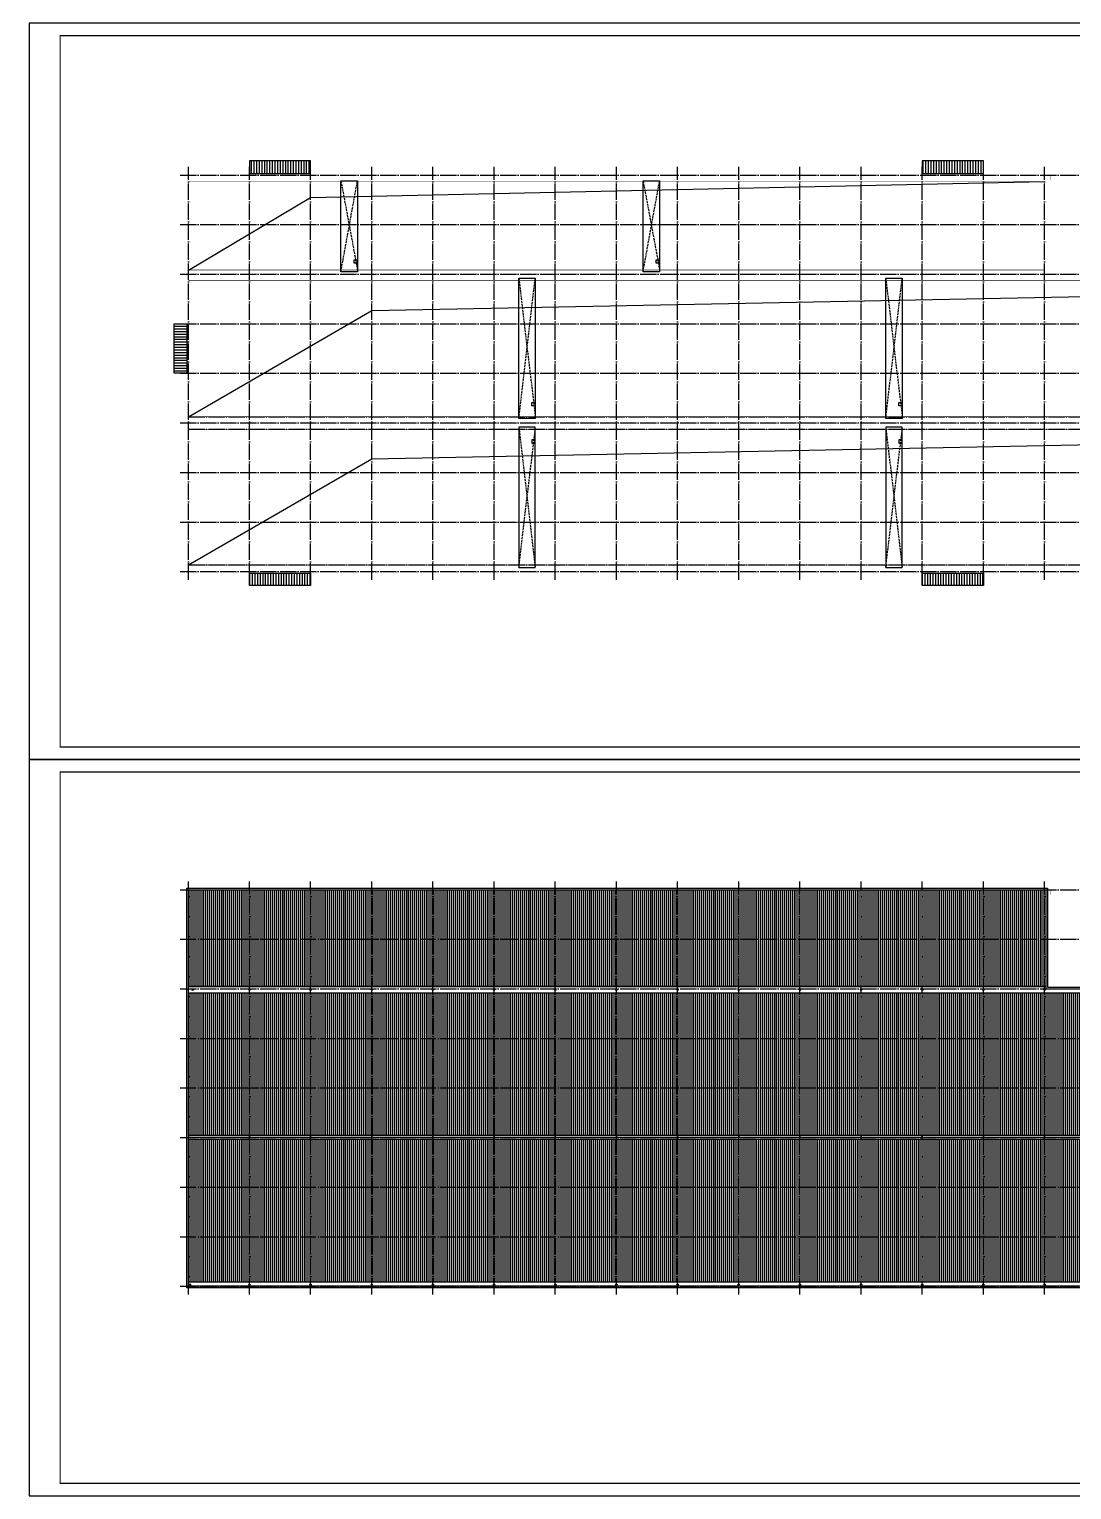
# Model space of a CAD drawing. Extents: x -21908402 to 2681150, y 103181 to 5079726.
# Drawn here: x 1316122 to 1442272, y 192993 to 369768 of the extents above; entities that cross this region are included whole.
import ezdxf

# ---------------------------------------------------------------- set-up
doc = ezdxf.new("R2010")
doc.units = 0
doc.header["$LTSCALE"] = 1000
doc.linetypes.add('DASH', pattern=[0.35, 0.25, -0.1])
doc.linetypes.add('DOTE', pattern=[2.42, 2, -0.2, 0.02, -0.2])
for name, color, linetype in [('DOTE', 1, 'DOTE'), ('PUB_TITLE', 4, 'Continuous'), ('填充', 8, 'Continuous')]:
    doc.layers.add(name, color=color, linetype=linetype)
pattern_1 = [(90, (1154862.5, 53935.06), (-238.125, 4e-14), [])]

# ---------------------------------------------------------------- blocks, each defined once
blk = doc.blocks.new('FFDD5')
at = {"layer": '填充'}
h = blk.add_hatch(dxfattribs=at)
h.set_pattern_fill('ANSI31', color=1, scale=200, angle=45, style=0)
h.set_pattern_definition([(90, (0, 0), (-317.5, 3e-14), [])])
h.paths.add_polyline_path([(187913, 295886), (195313, 295886), (195313, 297386), (187913, 297386)])
blk.add_lwpolyline([(187913, 295886), (195313, 295886), (195313, 297386), (187913, 297386)], close=True)
blk = doc.blocks.new('FDGGH')
at = {"color": 2, "linetype": 'DASH'}
for p, q in [((198294, 266200), (200294, 283200)), ((198294, 283200), (200294, 266436))]:
    blk.add_line(p, q, dxfattribs=at)
at = {"color": 2}
for points in [[(198294, 283200), (200294, 283200), (200294, 266200), (198294, 266200)], [(200294, 267753), (199894, 267753), (199894, 268153), (200294, 268153)]]:
    blk.add_lwpolyline(points, close=True, dxfattribs=at)
blk = doc.blocks.new('GGGGGFFF')
at = {"color": 2, "linetype": 'DASH'}
for p, q in [((143350, 266700), (145350, 277700)), ((143350, 277700), (145350, 266936))]:
    blk.add_line(p, q, dxfattribs=at)
at = {"color": 2}
for points in [[(143350, 277700), (145350, 277700), (145350, 266700), (143350, 266700)], [(145350, 267753), (144950, 267753), (144950, 268153), (145350, 268153)]]:
    blk.add_lwpolyline(points, close=True, dxfattribs=at)

msp = doc.modelspace()

# ---------------------------------------------------------------- hatches: boundary and pattern name
h = msp.add_hatch()
h.set_pattern_fill('ANSI31', color=250, scale=150, angle=45, style=0)
h.set_pattern_definition(pattern_1)
h.paths.add_polyline_path([(1335375, 265622), (1439125, 265622), (1439125, 253922), (1335375, 253922)])
h = msp.add_hatch()
h.set_pattern_fill('ANSI31', color=250, scale=150, angle=45, style=0)
h.set_pattern_definition(pattern_1)
h.paths.add_polyline_path([(1335375, 253122), (1542575, 253122), (1542575, 235872), (1335375, 235872)])
h = msp.add_hatch()
h.set_pattern_fill('ANSI31', color=250, scale=150, angle=45, style=0)
h.set_pattern_definition([(270, (1154862.5, 417307.95), (-238.125, -4e-14), [])])
h.paths.add_polyline_path([(1335375, 218122), (1542575, 218122), (1542575, 235372), (1335375, 235372)])
at = {"layer": '填充'}
h = msp.add_hatch(dxfattribs=at)
h.set_pattern_fill('ANSI31', color=1, scale=200, angle=-45, style=0)
h.set_pattern_definition([(180, (1631061.47, 522735.1), (-9e-14, 317.5), [])])
h.paths.add_polyline_path([(1335175, 334123), (1335175, 328123), (1333675, 328123), (1333675, 334123)])
h = msp.add_hatch(dxfattribs=at)
h.set_pattern_fill('ANSI31', color=1, scale=200, angle=45, style=0)
h.set_pattern_definition([(270, (1154862.5, 599809.03), (-317.5, 1e-14), [])])
h.paths.add_polyline_path([(1342775, 303923), (1350175, 303923), (1350175, 302423), (1342775, 302423)])
h = msp.add_hatch(dxfattribs=at)
h.set_pattern_fill('ANSI31', color=1, scale=200, angle=45, style=0)
h.set_pattern_definition([(270, (1236262.5, 599809.03), (-317.5, 1e-14), [])])
h.paths.add_polyline_path([(1424175, 303923), (1431575, 303923), (1431575, 302423), (1424175, 302423)])

# ---------------------------------------------------------------- linework, layer by layer
at = {"color": 2, "linetype": 'DOTE'}
for p, q in [((1335375, 322873), (1542575, 322873)), ((1335375, 321373), (1542575, 321373))]:
    msp.add_line(p, q, dxfattribs=at)
for p, q in [((1335375, 265622), (1439125, 265622)), ((1335375, 217622), (1335375, 265622)), ((1439125, 265622), (1439125, 253622)), ((1335375, 253922), (1439125, 253922)), ((1335375, 253122), (1335375, 253922)), ((1335375, 253122), (1542575, 253122)), ((1439125, 253622), (1542575, 253622)), ((1542575, 235872), (1335375, 235872)), ((1542575, 235622), (1335375, 235622)), ((1542575, 235372), (1335375, 235372)), ((1542575, 218122), (1335375, 218122)), ((1542575, 217622), (1335375, 217622))]:
    msp.add_line(p, q)
at = {"color": 1, "const_width": 30}
for points in [[(1439325, 351523), (1439725, 351523), (1439725, 352123), (1439325, 352123)], [(1439325, 265022), (1439725, 265022), (1439725, 265622), (1439325, 265622)]]:
    msp.add_lwpolyline(points, dxfattribs=at)
at = {"color": 2, "linetype": 'DOTE', "const_width": 50}
for points in [[(1438975, 351323), (1335375, 351323)], [(1335375, 340623), (1438975, 340623)], [(1335375, 339373), (1542575, 339373)], [(1335375, 322873), (1542575, 322873)], [(1335375, 321373), (1542575, 321373)], [(1335375, 304923), (1542575, 304923)]]:
    msp.add_lwpolyline(points, dxfattribs=at)
for points in [[(1335175, 334123), (1335175, 328123), (1333675, 328123), (1333675, 334123)], [(1342775, 303923), (1350175, 303923), (1350175, 302423), (1342775, 302423)], [(1424175, 303923), (1431575, 303923), (1431575, 302423), (1424175, 302423)], [(1335175, 265822), (1439325, 265822), (1439325, 253822), (1542775, 253822), (1542775, 217422), (1335175, 217422)], [(1335375, 265622), (1439125, 265622), (1439125, 253622), (1542575, 253622), (1542575, 217622), (1335375, 217622)], [(1335375, 265622), (1439125, 265622), (1439125, 253622), (1542575, 253622), (1542575, 217622), (1335375, 217622)], [(1335375, 265622), (1439125, 265622), (1439125, 253922), (1335375, 253922)], [(1335375, 253122), (1542575, 253122), (1542575, 235872), (1335375, 235872)]]:
    msp.add_lwpolyline(points, close=True)
at = {"color": 2, "linetype": 'DOTE'}
msp.add_lwpolyline([(1335375, 304923), (1542575, 304923)], dxfattribs=at)
for centre in [(1335911, 253516), (1342775, 253516), (1350175, 253516), (1357575, 253516), (1364975, 253516), (1372375, 253516), (1379775, 253516), (1387175, 253516), (1394575, 253516), (1401975, 253516), (1409375, 253516), (1416775, 253516), (1424175, 253516), (1431575, 253516), (1438975, 253516), (1335573, 217832), (1342775, 217832), (1350175, 217832), (1357575, 217832), (1364975, 217832), (1372375, 217832), (1379775, 217832), (1387175, 217832), (1394575, 217832), (1401975, 217832), (1409375, 217832), (1416775, 217832), (1424175, 217832), (1431575, 217832), (1438975, 217832)]:
    msp.add_circle(centre, 80)
at = {"layer": 'DOTE'}
for p, q in [((1334375, 352123), (1543575, 352123)), ((1335375, 303123), (1335375, 353123)), ((1342775, 303123), (1342775, 353123)), ((1350175, 303123), (1350175, 353123)), ((1357575, 303123), (1357575, 353123)), ((1364975, 303123), (1364975, 353123)), ((1372375, 303123), (1372375, 353123)), ((1379775, 303123), (1379775, 353123)), ((1387175, 303123), (1387175, 353123)), ((1394575, 303123), (1394575, 353123)), ((1401975, 303123), (1401975, 353123)), ((1409375, 303123), (1409375, 353123)), ((1416775, 303123), (1416775, 353123)), ((1424175, 303123), (1424175, 353123)), ((1431575, 303123), (1431575, 353123)), ((1438975, 303123), (1438975, 353123)), ((1334375, 346123), (1543575, 346123)), ((1334375, 340123), (1543575, 340123)), ((1334375, 334123), (1543575, 334123)), ((1334375, 328123), (1543575, 328123)), ((1334375, 322123), (1543575, 322123)), ((1334375, 316123), (1543575, 316123)), ((1334375, 310123), (1543575, 310123)), ((1334375, 304123), (1543575, 304123)), ((1334375, 265622), (1543575, 265622)), ((1335375, 216622), (1335375, 266622)), ((1342775, 216622), (1342775, 266622)), ((1350175, 216622), (1350175, 266622)), ((1357575, 216622), (1357575, 266622)), ((1364975, 216622), (1364975, 266622)), ((1372375, 216622), (1372375, 266622)), ((1379775, 216622), (1379775, 266622)), ((1387175, 216622), (1387175, 266622)), ((1394575, 216622), (1394575, 266622)), ((1401975, 216622), (1401975, 266622)), ((1409375, 216622), (1409375, 266622)), ((1416775, 216622), (1416775, 266622)), ((1424175, 216622), (1424175, 266622)), ((1431575, 216622), (1431575, 266622)), ((1438975, 216622), (1438975, 266622)), ((1334375, 259622), (1543575, 259622)), ((1334375, 253622), (1543575, 253622)), ((1334375, 247622), (1543575, 247622)), ((1334375, 241622), (1543575, 241622)), ((1334375, 235622), (1543575, 235622)), ((1334375, 229622), (1543575, 229622)), ((1334375, 223622), (1543575, 223622)), ((1334375, 217622), (1543575, 217622))]:
    msp.add_line(p, q, dxfattribs=at)
at = {"layer": 'PUB_TITLE'}
for points in [[(1316122, 281381), (1568422, 281381), (1568422, 370481), (1316122, 370481)], [(1316122, 192281), (1568422, 192281), (1568422, 281381), (1316122, 281381)]]:
    msp.add_lwpolyline(points, close=True, dxfattribs=at)
at = {"layer": 'PUB_TITLE', "const_width": 150}
for points in [[(1319872, 282881), (1566922, 282881), (1566922, 368981), (1319872, 368981)], [(1319872, 193781), (1566922, 193781), (1566922, 279881), (1319872, 279881)]]:
    msp.add_lwpolyline(points, close=True, dxfattribs=at)
at = {"layer": '填充'}
for points in [[(1335375, 340623), (1350175, 349383), (1438975, 351323)], [(1335375, 322873), (1357575, 335736), (1542575, 339373)], [(1335375, 304923), (1357575, 317786), (1542575, 321423)]]:
    msp.add_lwpolyline(points, dxfattribs=at)

# ---------------------------------------------------------------- block references
for name, p in [('FFDD5', (1154862, 56436)), ('FFDD5', (1236262, 56436)), ('GGGGGFFF', (1210488, 73715)), ('GGGGGFFF', (1247050, 73715)), ('FDGGH', (1177062, 56436)), ('FDGGH', (1221462, 56436))]:
    msp.add_blockref(name, p)
at = {"xscale": -1, "rotation": 180}
for p in [(1177062, 587809), (1221462, 587809)]:
    msp.add_blockref('FDGGH', p, dxfattribs=at)

doc.saveas('drawing.dxf')
